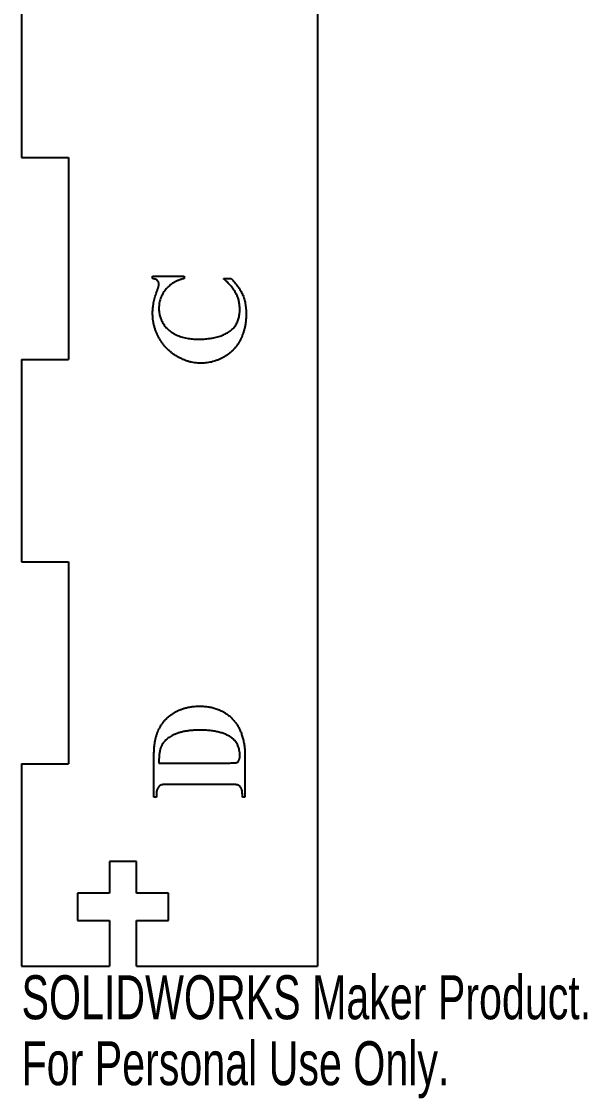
# Model space of a CAD drawing. Header units: millimetres. Extents: x 0 to 234, y -237 to 0.
# Drawn here: x 0 to 62.2, y -236.8 to -118.4 of the extents above; entities that cross this region are included whole.
import ezdxf

# ---------------------------------------------------------------- set-up
doc = ezdxf.new("R2010")
doc.units = ezdxf.units.MM
doc.styles.add('SLDTEXTSTYLE0', font='TXT', dxfattribs={"width": 0.7})

msp = doc.modelspace()

# ---------------------------------------------------------------- linework, layer by layer
at = {"color": 7, "linetype": 'Continuous', "lineweight": 25}
for p, q in [((32.54, -32.54), (32.54, -222.25)), ((0, -111.12), (0, -133.35)), ((0, -133.35), (5.15, -133.35)), ((5.15, -133.35), (5.15, -155.57)), ((14.4, -146.39), (17.88, -146.39)), ((14.4, -146.67), (14.4, -146.39)), ((17.88, -146.39), (17.88, -146.67)), ((22.18, -146.67), (23.04, -146.67)), ((0, -155.57), (0, -177.8)), ((0, -155.57), (5.15, -155.57)), ((0, -177.8), (5.15, -177.8)), ((5.15, -177.8), (5.15, -200.03)), ((0, -200.03), (0, -222.25)), ((0, -200.03), (5.15, -200.03)), ((14.54, -203.68), (14.54, -199.23)), ((15.1, -199.93), (22.9, -199.93)), ((24.54, -199.23), (24.54, -203.68)), ((22.88, -202.29), (16.21, -202.29)), ((14.82, -203.35), (14.82, -203.68)), ((24.27, -203.68), (24.27, -203.35)), ((14.82, -203.68), (14.54, -203.68)), ((24.54, -203.68), (24.27, -203.68)), ((12.65, -210.75), (9.65, -210.75)), ((9.65, -210.75), (9.65, -214.25)), ((12.65, -214.25), (12.65, -210.75)), ((9.65, -214.25), (6.15, -214.25)), ((6.15, -214.25), (6.15, -217.25)), ((16.15, -214.25), (12.65, -214.25)), ((16.15, -217.25), (16.15, -214.25)), ((6.15, -217.25), (9.65, -217.25)), ((9.65, -217.25), (9.65, -222.25)), ((12.65, -222.25), (12.65, -217.25)), ((12.65, -217.25), (16.15, -217.25)), ((0, -222.25), (9.65, -222.25)), ((12.65, -222.25), (32.54, -222.25))]:
    msp.add_line(p, q, dxfattribs=at)
for points, knots in [([(15.1, -147.31), (15.1, -147.27), (15.09, -147.19), (15.06, -147.08), (15.01, -146.98), (14.93, -146.89), (14.84, -146.81), (14.71, -146.74), (14.57, -146.7), (14.46, -146.68), (14.4, -146.67)], [0, 0, 0, 0, 0.110812, 0.218892, 0.326891, 0.439372, 0.559038, 0.689446, 0.834259, 1, 1, 1, 1]), ([(17.88, -146.67), (17.77, -146.69), (17.55, -146.75), (17.25, -146.86), (16.96, -146.99), (16.69, -147.13), (16.44, -147.3), (16.21, -147.48), (16, -147.68), (15.81, -147.89), (15.65, -148.12), (15.5, -148.36), (15.37, -148.61), (15.28, -148.86), (15.19, -149.12), (15.14, -149.39), (15.1, -149.66), (15.1, -149.85), (15.1, -149.94)], [0, 0, 0, 0, 0.072617, 0.142956, 0.21017, 0.275466, 0.339471, 0.402157, 0.463822, 0.525614, 0.586692, 0.646338, 0.704923, 0.763531, 0.821627, 0.88014, 0.939351, 1, 1, 1, 1]), ([(23.99, -150.06), (23.98, -149.9), (23.97, -149.6), (23.9, -149.15), (23.77, -148.72), (23.62, -148.38), (23.47, -148.12), (23.34, -147.92), (23.19, -147.72), (23.03, -147.51), (22.84, -147.3), (22.64, -147.09), (22.42, -146.88), (22.26, -146.74), (22.18, -146.67)], [0, 0, 0, 0, 0.116391, 0.229852, 0.341002, 0.451902, 0.508815, 0.568442, 0.631738, 0.698455, 0.768409, 0.841724, 0.918895, 1, 1, 1, 1]), ([(23.04, -146.67), (23.17, -146.81), (23.44, -147.08), (23.79, -147.51), (24.07, -147.95), (24.3, -148.41), (24.48, -148.89), (24.59, -149.41), (24.67, -149.96), (24.68, -150.35), (24.68, -150.54)], [0, 0, 0, 0, 0.135049, 0.262046, 0.383217, 0.498775, 0.615135, 0.736362, 0.864443, 1, 1, 1, 1]), ([(14.84, -148.18), (14.86, -148.13), (14.9, -148.02), (14.95, -147.87), (15, -147.74), (15.04, -147.63), (15.06, -147.52), (15.08, -147.44), (15.1, -147.37), (15.1, -147.33), (15.1, -147.31)], [0, 0, 0, 0, 0.190532, 0.3644, 0.517183, 0.649651, 0.765098, 0.863227, 0.940311, 1, 1, 1, 1]), ([(14.4, -150.44), (14.41, -150.25), (14.42, -149.89), (14.51, -149.33), (14.65, -148.75), (14.78, -148.37), (14.84, -148.18)], [0, 0, 0, 0, 0.23444, 0.47871, 0.73299, 1, 1, 1, 1]), ([(15.1, -149.94), (15.1, -150.02), (15.1, -150.18), (15.13, -150.41), (15.17, -150.64), (15.23, -150.86), (15.3, -151.08), (15.39, -151.29), (15.5, -151.49), (15.62, -151.7), (15.76, -151.89), (15.91, -152.07), (16.06, -152.23), (16.23, -152.39), (16.41, -152.52), (16.6, -152.65), (16.79, -152.76), (16.93, -152.83), (17, -152.86)], [0, 0, 0, 0, 0.0642589, 0.1270426, 0.1899063, 0.2520677, 0.3137358, 0.3763201, 0.4392942, 0.5035559, 0.5677959, 0.6305546, 0.6926602, 0.753967, 0.8152484, 0.8763596, 0.9378163, 1, 1, 1, 1]), ([(19.42, -153.33), (19.64, -153.33), (20.05, -153.32), (20.67, -153.26), (21.25, -153.15), (21.72, -153.03), (22.07, -152.9), (22.31, -152.8), (22.54, -152.69), (22.76, -152.56), (22.95, -152.42), (23.13, -152.27), (23.29, -152.11), (23.44, -151.93), (23.57, -151.74), (23.68, -151.54), (23.78, -151.33), (23.86, -151.1), (23.91, -150.86), (23.96, -150.6), (23.98, -150.33), (23.99, -150.15), (23.99, -150.06)], [0, 0, 0, 0, 0.1003451, 0.1967187, 0.2893377, 0.3791444, 0.4223658, 0.4639714, 0.5039565, 0.5426699, 0.5801363, 0.6168297, 0.6528876, 0.6886236, 0.7242722, 0.7603301, 0.7968499, 0.8345851, 0.8734207, 0.9137727, 0.9561244, 1, 1, 1, 1]), ([(19.72, -155.97), (19.61, -155.97), (19.38, -155.97), (19.03, -155.93), (18.69, -155.87), (18.35, -155.79), (18.02, -155.68), (17.69, -155.55), (17.37, -155.39), (17.06, -155.22), (16.75, -155.02), (16.46, -154.81), (16.19, -154.57), (15.93, -154.33), (15.7, -154.06), (15.48, -153.78), (15.28, -153.48), (15.1, -153.17), (14.93, -152.85), (14.79, -152.52), (14.67, -152.18), (14.57, -151.84), (14.5, -151.5), (14.44, -151.15), (14.41, -150.79), (14.41, -150.56), (14.4, -150.44)], [0, 0, 0, 0, 0.041018, 0.081484, 0.12205, 0.162689, 0.203356, 0.244732, 0.286532, 0.329395, 0.372128, 0.414348, 0.456083, 0.49768, 0.53934, 0.580904, 0.623069, 0.66552, 0.707998, 0.750095, 0.791736, 0.83308, 0.874538, 0.916027, 0.95771, 1, 1, 1, 1]), ([(24.68, -150.54), (24.68, -150.67), (24.68, -150.93), (24.65, -151.32), (24.6, -151.69), (24.53, -152.05), (24.44, -152.4), (24.33, -152.74), (24.2, -153.07), (24.06, -153.38), (23.89, -153.68), (23.71, -153.97), (23.51, -154.24), (23.29, -154.48), (23.05, -154.72), (22.8, -154.93), (22.53, -155.12), (22.24, -155.3), (21.95, -155.46), (21.64, -155.59), (21.33, -155.71), (21.02, -155.8), (20.7, -155.88), (20.38, -155.93), (20.05, -155.96), (19.83, -155.97), (19.72, -155.97)], [0, 0, 0, 0, 0.047918, 0.094365, 0.140036, 0.184529, 0.228255, 0.271369, 0.313791, 0.35618, 0.397874, 0.438973, 0.479188, 0.519471, 0.559298, 0.599264, 0.639649, 0.680548, 0.721403, 0.761568, 0.801552, 0.841105, 0.880558, 0.920061, 0.959711, 1, 1, 1, 1]), ([(17, -152.86), (17.09, -152.9), (17.28, -152.97), (17.56, -153.07), (17.85, -153.15), (18.15, -153.22), (18.46, -153.27), (18.77, -153.3), (19.09, -153.33), (19.31, -153.33), (19.42, -153.33)], [0, 0, 0, 0, 0.119519, 0.240204, 0.361842, 0.485362, 0.610127, 0.737624, 0.867231, 1, 1, 1, 1]), ([(15.03, -196.37), (15.08, -196.26), (15.18, -196.05), (15.36, -195.75), (15.56, -195.46), (15.78, -195.2), (16.01, -194.96), (16.27, -194.74), (16.54, -194.54), (16.84, -194.35), (17.14, -194.2), (17.46, -194.06), (17.79, -193.94), (18.13, -193.84), (18.47, -193.77), (18.83, -193.72), (19.2, -193.68), (19.45, -193.68), (19.57, -193.68)], [0, 0, 0, 0, 0.0639336, 0.1266548, 0.1878155, 0.2480851, 0.3086329, 0.3687678, 0.4292102, 0.4908098, 0.5528453, 0.6146044, 0.6763683, 0.7391637, 0.8026165, 0.86683, 0.9325612, 1, 1, 1, 1]), ([(19.57, -193.68), (19.75, -193.68), (20.09, -193.69), (20.58, -193.75), (21.06, -193.86), (21.51, -194), (21.94, -194.18), (22.33, -194.39), (22.67, -194.62), (22.99, -194.88), (23.26, -195.16), (23.51, -195.46), (23.73, -195.78), (23.92, -196.12), (24.09, -196.49), (24.23, -196.9), (24.36, -197.35), (24.42, -197.66), (24.45, -197.83)], [0, 0, 0, 0, 0.0733304, 0.1443887, 0.2134058, 0.281064, 0.3465876, 0.4086987, 0.4677814, 0.5244214, 0.579929, 0.6350314, 0.6897619, 0.7447481, 0.8020724, 0.8636157, 0.9294134, 1, 1, 1, 1]), ([(14.54, -199.23), (14.55, -199.09), (14.55, -198.8), (14.57, -198.39), (14.61, -198), (14.66, -197.63), (14.73, -197.29), (14.81, -196.96), (14.91, -196.65), (14.99, -196.46), (15.03, -196.37)], [0, 0, 0, 0, 0.148488, 0.289719, 0.42326, 0.550701, 0.67182, 0.786681, 0.896068, 1, 1, 1, 1]), ([(19.62, -196.31), (19.47, -196.32), (19.16, -196.32), (18.72, -196.35), (18.29, -196.39), (17.9, -196.46), (17.52, -196.54), (17.17, -196.65), (16.85, -196.77), (16.64, -196.87), (16.54, -196.92)], [0, 0, 0, 0, 0.148068, 0.288899, 0.42264, 0.549852, 0.67073, 0.785418, 0.895157, 1, 1, 1, 1]), ([(23.15, -197.2), (23.05, -197.13), (22.84, -196.98), (22.49, -196.8), (22.11, -196.65), (21.69, -196.53), (21.23, -196.43), (20.73, -196.36), (20.19, -196.32), (19.81, -196.32), (19.62, -196.31)], [0, 0, 0, 0, 0.099635, 0.204389, 0.315561, 0.433845, 0.561503, 0.6978, 0.843834, 1, 1, 1, 1]), ([(16.54, -196.92), (16.47, -196.96), (16.33, -197.04), (16.13, -197.17), (15.95, -197.32), (15.79, -197.47), (15.64, -197.63), (15.52, -197.79), (15.41, -197.97), (15.35, -198.09), (15.32, -198.16)], [0, 0, 0, 0, 0.1399, 0.274066, 0.403931, 0.528738, 0.649259, 0.767316, 0.88389, 1, 1, 1, 1]), ([(23.99, -199.09), (23.99, -198.99), (23.98, -198.8), (23.94, -198.51), (23.87, -198.25), (23.78, -198), (23.66, -197.77), (23.52, -197.56), (23.35, -197.37), (23.21, -197.26), (23.15, -197.2)], [0, 0, 0, 0, 0.139715, 0.27246, 0.399781, 0.520769, 0.640661, 0.758496, 0.878111, 1, 1, 1, 1]), ([(15.32, -198.16), (15.3, -198.21), (15.26, -198.31), (15.22, -198.47), (15.18, -198.66), (15.15, -198.87), (15.13, -199.11), (15.11, -199.36), (15.1, -199.64), (15.1, -199.83), (15.1, -199.93)], [0, 0, 0, 0, 0.086565, 0.18201, 0.289553, 0.408187, 0.538392, 0.68035, 0.834158, 1, 1, 1, 1]), ([(24.45, -197.83), (24.47, -197.91), (24.5, -198.1), (24.53, -198.42), (24.54, -198.8), (24.54, -199.08), (24.54, -199.23)], [0, 0, 0, 0, 0.182367, 0.409715, 0.682609, 1, 1, 1, 1]), ([(22.9, -199.93), (23, -199.92), (23.16, -199.92), (23.38, -199.91), (23.54, -199.9), (23.68, -199.87), (23.8, -199.79), (23.85, -199.71), (23.88, -199.67)], [0, 0, 0, 0, 0.263917, 0.47282, 0.623281, 0.720529, 0.858438, 1, 1, 1, 1]), ([(23.88, -199.67), (23.89, -199.63), (23.93, -199.55), (23.96, -199.42), (23.99, -199.26), (23.99, -199.15), (23.99, -199.09)], [0, 0, 0, 0, 0.203191, 0.433895, 0.69982, 1, 1, 1, 1]), ([(16.21, -202.29), (16.15, -202.29), (16.04, -202.29), (15.88, -202.29), (15.74, -202.3), (15.61, -202.31), (15.51, -202.31), (15.42, -202.33), (15.34, -202.34), (15.27, -202.37), (15.19, -202.42), (15.11, -202.49), (15.03, -202.58), (14.96, -202.69), (14.89, -202.83), (14.85, -202.98), (14.83, -203.16), (14.82, -203.28), (14.82, -203.35)], [0, 0, 0, 0, 0.084613, 0.161914, 0.229881, 0.289565, 0.342051, 0.385497, 0.421755, 0.449509, 0.498612, 0.551975, 0.609755, 0.673205, 0.743313, 0.82036, 0.904857, 1, 1, 1, 1]), ([(23.78, -202.35), (23.76, -202.35), (23.72, -202.33), (23.66, -202.32), (23.57, -202.31), (23.47, -202.3), (23.35, -202.29), (23.21, -202.29), (23.05, -202.29), (22.94, -202.29), (22.88, -202.29)], [0, 0, 0, 0, 0.0554477, 0.1289257, 0.2233589, 0.3366471, 0.4714852, 0.6276699, 0.8030602, 1, 1, 1, 1]), ([(24.27, -203.35), (24.26, -203.28), (24.26, -203.15), (24.24, -202.98), (24.2, -202.82), (24.14, -202.69), (24.06, -202.58), (23.98, -202.49), (23.88, -202.41), (23.81, -202.37), (23.78, -202.35)], [0, 0, 0, 0, 0.171514, 0.322129, 0.455773, 0.575324, 0.684174, 0.789907, 0.893499, 1, 1, 1, 1])]:
    msp.add_open_spline(points, degree=3, knots=knots, dxfattribs=at)

# ---------------------------------------------------------------- texts
at = {"color": 7, "linetype": 'Continuous', "char_height": 4.8336, "attachment_point": 1, "style": 'SLDTEXTSTYLE0'}
for s, insert in [('SOLIDWORKS Maker Product.', (0, -223.27)), ('For Personal Use Only.', (0, -230.52))]:
    msp.add_mtext(s, dxfattribs=dict(at, insert=insert))

doc.saveas('drawing.dxf')
